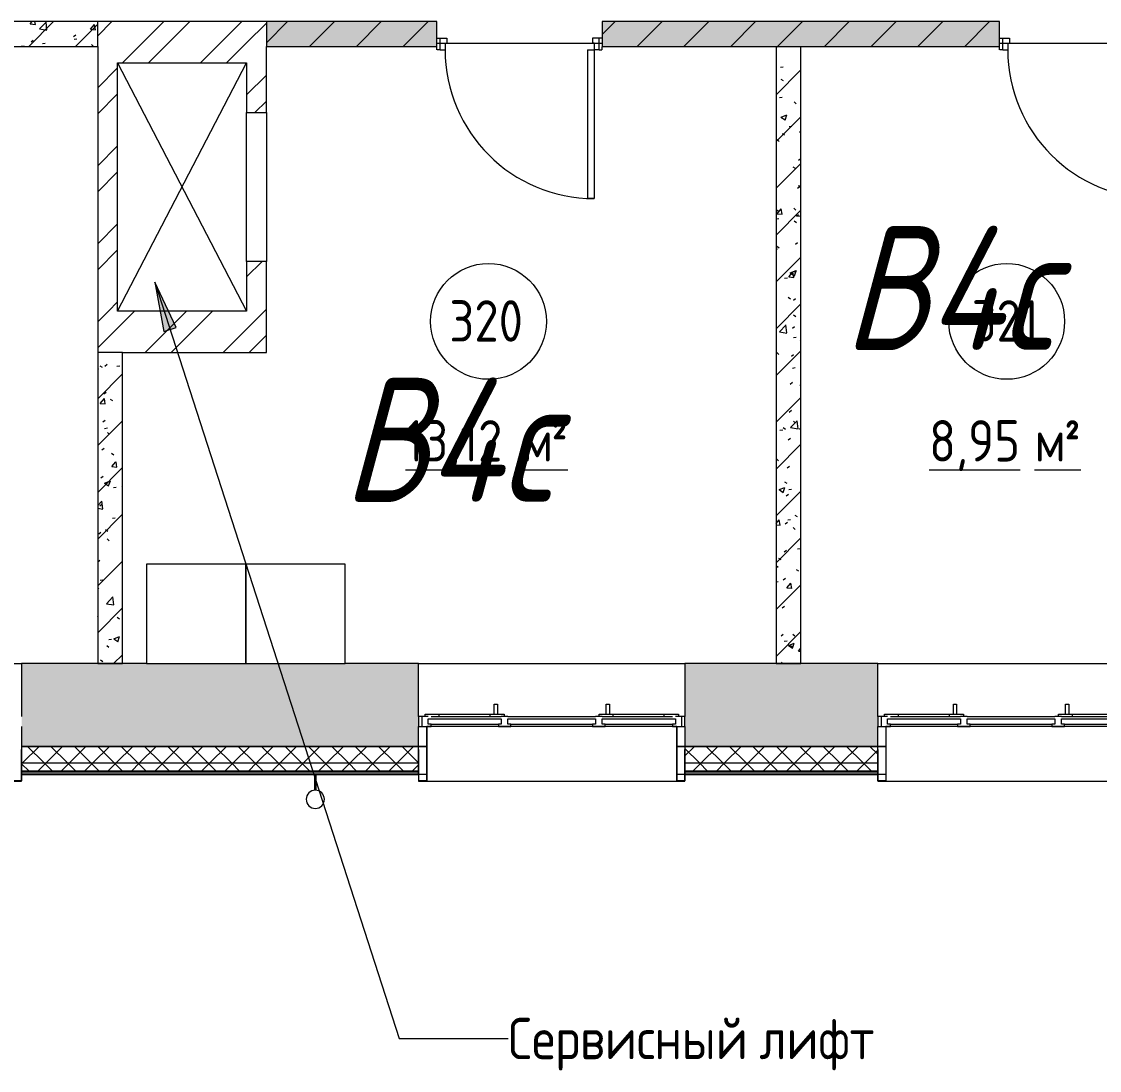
# Model space of a CAD drawing. Header units: millimetres. Extents: x -515342 to 330399, y -224905 to 507333.
# Drawn here: x -315795 to -309280, y 258787 to 265125 of the extents above; entities that cross this region are included whole.
import ezdxf

# ---------------------------------------------------------------- set-up
doc = ezdxf.new("R2010")
doc.units = ezdxf.units.MM
doc.linetypes.add('ASVP_Невидимые', pattern=[5, 3, -2])
doc.layers.get('0').update_dxf_attribs({"lineweight": 0})
for name, color, linetype, lineweight in [('_ Окна', 7, 'Continuous', 0), ('Аннотация', 7, 'Continuous', 0), ('Витраж', 7, 'Continuous', 0), ('Двери', 7, 'Continuous', 0), ('Линии', 7, 'Continuous', 0), ('Марки помещений', 7, 'Continuous', 0), ('Мебель', 7, 'Continuous', 0), ('Обобщенные модели', 7, 'Continuous', 0), ('Окна', 7, 'Continuous', 0), ('Перекрытие', 7, 'Continuous', 0), ('Стены внутренние', 7, 'Continuous', 0), ('Стены наружные', 7, 'Continuous', 0), ('Стены несущие', 7, 'Continuous', 0), ('Стены отделка', 7, 'Continuous', 0), ('Стены перегородки', 7, 'Continuous', 0), ('Стены штриховка', 7, 'Continuous', 0), ('экспертиза категории', 1, 'Continuous', 0)]:
    doc.layers.add(name, color=color, linetype=linetype, lineweight=lineweight)
doc.styles.add('GOST Common_1', font='', dxfattribs={"width": 0.9, "height": 250})
doc.styles.add('GOST Common_2', font='', dxfattribs={"width": 0.9, "height": 250})
doc.styles.add('mytext', font='isocpeur.ttf', dxfattribs={"width": 0.8, "oblique": 14.999978})
doc.styles.get('GOST Common_1').set_extended_font_data('GOST Common')
doc.styles.get('GOST Common_2').set_extended_font_data('GOST Common')
pattern_1 = [(45, (0, 0), (-70.71068, 70.71068), []), (135, (0, 0), (-70.71068, -70.71068), [])]
pattern_2 = [(45, (-375064.64, 258270.41), (-141.42136, 141.42136), [])]
pattern_3 = [(50, (-375064.64, 258270.4), (364.3679, -31.8783), [38.1, -419.1]), (355, (-375064.64, 258270.4), (-70.4859, 382.1133), [30.48, -335.28]), (100.451, (-375034.27, 258267.76), (293.885, 350.2334), [32.38, -356.18]), (46.184, (-375064.64, 258372), (542.1585, -84.0858), [57.15, -628.65]), (96.636, (-375019.46, 258365), (474.805, 494.8554), [48.57, -534.27]), (351.184, (-375064.64, 258372), (474.81, 494.85), [45.72, -502.92]), (21, (-375013.84, 258346.6), (303.2285, -204.5305), [38.1, -419.1]), (326, (-375013.84, 258346.6), (123.6039, 368.376), [30.48, -335.28]), (71.451, (-374988.57, 258329.57), (426.8341, 163.8427), [32.38, -356.18]), (37.5, (-375064.64, 258270.41), (6.17665, 169.11015), [16.764, -314.452, 16.764, -323.596, -336.55]), (37.5, (-375064.64, 258270.41), (6.17665, 169.11015), [-671.576, 16.764, -319.786]), (7.5, (-375064.64, 258270.41), (133.63888, 200.3615), [16.764, -177.292, 16.764, -306.832, -128.27]), (7.5, (-375064.64, 258270.41), (133.63888, 200.3615), [-517.652, 16.764, -111.506]), (327.5, (-375177.92, 258270.41), (271.18182, -11.45836), [16.764, -110.236, 16.764, -379.476, -525.78]), (327.5, (-375177.92, 258270.41), (271.18182, -11.45836), [-523.24, 16.764, -509.016]), (317.5, (-375228.72, 258270.41), (296.2585, 50.85285), [16.764, -148.336, 16.764, -246.38, -373.38]), (317.5, (-375228.72, 258270.41), (296.2585, 50.85285), [-428.244, 16.764, -356.616])]
pattern_4 = [(45, (-375064.64, 258270.4), (-235.7317, 235.7317), []), (45, (-374907.48, 258270.4), (-235.7317, 235.7317), [])]

# ---------------------------------------------------------------- blocks, each defined once
blk = doc.blocks.new('Окно_ПВХ_3Створки_1Фрамуга-верх - АР_Окно_ОП_1820_h_х1570_3ст2фр-в-V3-О_АР_П_3__6_750_План 3 этажа')
at = {"layer": '_ Окна'}
for p, q in [((-729, 130), (-805, 130)), ((-805, 130), (-805, 70)), ((-805, 70), (-747, 70)), ((-785, 70), (-785, 130)), ((-765, 56), (-765, 70)), ((-747, 84), (-747, 116)), ((-747, 116), (-729, 116)), ((-305, 84), (-747, 84)), ((-729, 116), (-729, 130)), ((-323, 116), (-729, 116)), ((-680, 70), (-680, 56)), ((-372, 70), (-372, 56)), ((-247, 130), (-323, 130)), ((-323, 130), (-323, 116)), ((-323, 116), (-305, 116)), ((-305, 116), (-305, 84)), ((-305, 70), (-265, 70)), ((-287, 70), (-287, 56)), ((-265, 84), (-265, 116)), ((-265, 116), (-247, 116)), ((265, 84), (-265, 84)), ((-247, 116), (-247, 130)), ((247, 116), (-247, 116)), ((323, 130), (247, 130)), ((247, 130), (247, 116)), ((247, 116), (265, 116)), ((265, 116), (265, 84)), ((265, 70), (305, 70)), ((287, 56), (287, 70)), ((305, 84), (305, 116)), ((305, 116), (323, 116)), ((747, 84), (305, 84)), ((323, 116), (323, 130)), ((729, 116), (323, 116)), ((372, 70), (372, 56)), ((680, 70), (680, 56)), ((729, 130), (729, 116)), ((805, 130), (729, 130)), ((729, 116), (747, 116)), ((747, 116), (747, 84)), ((747, 70), (805, 70)), ((765, 70), (765, 56)), ((785, 70), (785, 130)), ((805, 70), (805, 130)), ((-680, 56), (-765, 56)), ((-287, 56), (-372, 56)), ((372, 56), (287, 56)), ((765, 56), (680, 56))]:
    blk.add_line(p, q, dxfattribs=at)
at = {"layer": 'Окна'}
for p, q in [((-729, 130), (-323, 130)), ((-305, 70), (-729, 70)), ((265, 70), (-265, 70)), ((-247, 130), (247, 130)), ((729, 70), (305, 70)), ((323, 130), (729, 130)), ((-372, 56), (-680, 56)), ((-348.5, -4), (-348.5, 56)), ((-328.5, 56), (-328.5, -4)), ((328.5, -4), (328.5, 56)), ((348.5, 56), (348.5, -4)), ((680, 56), (372, 56)), ((-328.5, -4), (-348.5, -4)), ((348.5, -4), (328.5, -4))]:
    blk.add_line(p, q, dxfattribs=at)
blk = doc.blocks.new('Окно_ПВХ_3Створки_1Фрамуга-верх - АР_Окно_ОП_1820_h_х1570_3ст2фр-в-9800995-О_АР_П_3__6_750_План 3 этажа')
at = {"layer": '_ Окна'}
for p, q in [((-729, 130), (-805, 130)), ((-805, 130), (-805, 70)), ((-805, 70), (-747, 70)), ((-785, 70), (-785, 130)), ((-765, 56), (-765, 70)), ((-747, 84), (-747, 116)), ((-747, 116), (-729, 116)), ((-305, 84), (-747, 84)), ((-729, 116), (-729, 130)), ((-323, 116), (-729, 116)), ((-680, 70), (-680, 56)), ((-372, 70), (-372, 56)), ((-247, 130), (-323, 130)), ((-323, 130), (-323, 116)), ((-323, 116), (-305, 116)), ((-305, 116), (-305, 84)), ((-305, 70), (-265, 70)), ((-287, 70), (-287, 56)), ((-265, 84), (-265, 116)), ((-265, 116), (-247, 116)), ((265, 84), (-265, 84)), ((-247, 116), (-247, 130)), ((247, 116), (-247, 116)), ((323, 130), (247, 130)), ((247, 130), (247, 116)), ((247, 116), (265, 116)), ((265, 116), (265, 84)), ((265, 70), (305, 70)), ((287, 56), (287, 70)), ((305, 84), (305, 116)), ((305, 116), (323, 116)), ((747, 84), (305, 84)), ((323, 116), (323, 130)), ((729, 116), (323, 116)), ((372, 70), (372, 56)), ((680, 70), (680, 56)), ((729, 130), (729, 116)), ((805, 130), (729, 130)), ((729, 116), (747, 116)), ((747, 116), (747, 84)), ((747, 70), (805, 70)), ((765, 70), (765, 56)), ((785, 70), (785, 130)), ((805, 70), (805, 130)), ((-680, 56), (-765, 56)), ((-287, 56), (-372, 56)), ((372, 56), (287, 56)), ((765, 56), (680, 56))]:
    blk.add_line(p, q, dxfattribs=at)
at = {"layer": 'Окна'}
for p, q in [((-729, 130), (-323, 130)), ((-305, 70), (-729, 70)), ((265, 70), (-265, 70)), ((-247, 130), (247, 130)), ((729, 70), (305, 70)), ((323, 130), (729, 130)), ((-372, 56), (-680, 56)), ((-348.5, -4), (-348.5, 56)), ((-328.5, 56), (-328.5, -4)), ((328.5, -4), (328.5, 56)), ((348.5, 56), (348.5, -4)), ((680, 56), (372, 56)), ((-328.5, -4), (-348.5, -4)), ((348.5, -4), (328.5, -4))]:
    blk.add_line(p, q, dxfattribs=at)
blk = doc.blocks.new('Прямоугольный импост - АР_Откос_Металлический_50х330 Белый Левый-V16-О_АР_П_3__6_750_План 3 этажа')
at = {"layer": 'Витраж'}
for p, q in [((83984.6, 2594.9), (82474.6, 2594.9)), ((82474.6, 2264.9), (83984.6, 2264.9))]:
    blk.add_line(p, q, dxfattribs=at)
blk = doc.blocks.new('Прямоугольный импост - АР_Откос_Металлический_50х330 Белый Правый-V17-О_АР_П_3__6_750_План 3 этажа')
at = {"layer": 'Витраж', "lineweight": 18}
for p, q in [((-50, -40), (-50, 290)), ((-50, 290), (-49, 290)), ((-49, 290), (-49, -39)), ((-1, -39), (-1, 150)), ((-1, 150), (0, 150)), ((0, 150), (0, -40)), ((0, -40), (-50, -40)), ((-49, -39), (-1, -39))]:
    blk.add_line(p, q, dxfattribs=at)
blk = doc.blocks.new('Прямоугольный импост - АР_Откос_Металлический_50х330 Коричневый Левый-V20-О_АР_П_3__6_750_План 3 этажа')
at = {"layer": 'Витраж'}
for p, q in [((63229.5, 2594.9), (61719.5, 2594.9)), ((61719.5, 2264.9), (63229.5, 2264.9))]:
    blk.add_line(p, q, dxfattribs=at)
blk = doc.blocks.new('Прямоугольный импост - АР_Откос_Металлический_50х330 Коричневый Правый-V12-О_АР_П_3__6_750_План 3 этажа')
at = {"layer": 'Витраж', "lineweight": 18}
for p, q in [((-50, -40), (-50, 290)), ((-50, 290), (-49, 290)), ((-49, 290), (-49, -39)), ((-1, -39), (-1, 150)), ((-1, 150), (0, 150)), ((0, 150), (0, -40)), ((0, -40), (-50, -40)), ((-49, -39), (-1, -39))]:
    blk.add_line(p, q, dxfattribs=at)
blk = doc.blocks.new('Прямоугольный импост - АР_Откос_Металлический_50х330 Коричневый Левый-V13-О_АР_П_3__6_750_План 3 этажа')
at = {"layer": 'Витраж', "lineweight": 18}
for p, q in [((-50, 290), (-50, -40)), ((-49, 290), (-50, 290)), ((-49, -39), (-49, 290)), ((0, 150), (-1, 150)), ((-1, 150), (-1, -39)), ((0, -40), (0, 150)), ((-50, -40), (0, -40)), ((-1, -39), (-49, -39))]:
    blk.add_line(p, q, dxfattribs=at)
blk = doc.blocks.new('Прямоугольный импост - АР_Откос_Металлический_50х330 Белый Левый-V18-О_АР_П_3__6_750_План 3 этажа')
at = {"layer": 'Витраж', "lineweight": 18}
for p, q in [((-50, 290), (-50, -40)), ((-49, 290), (-50, 290)), ((-49, -39), (-49, 290)), ((0, 150), (-1, 150)), ((-1, 150), (-1, -39)), ((0, -40), (0, 150)), ((-50, -40), (0, -40)), ((-1, -39), (-49, -39))]:
    blk.add_line(p, q, dxfattribs=at)
blk = doc.blocks.new('Влж_Водосточная труба_Хомут - Хомут-9753428-О_АР_П_3__6_750_План 3 этажа')
at = {"layer": 'Обобщенные модели'}
for p, q in [((61040, 2304.9), (61040, 2209.7)), ((61040, 2304.9), (61050, 2304.9)), ((61050, 2209.7), (61050, 2304.9))]:
    blk.add_line(p, q, dxfattribs=at)
for start, end in [(0, 180), (180, 360)]:
    blk.add_arc((61045, 2154.9), 55, start, end, dxfattribs=at)
blk.add_open_spline([(61050, 2209.7), (61050, 2209.7), (61049.9, 2209.7), (61049.7, 2209.7), (61049.3, 2209.8), (61048.9, 2209.8), (61048.2, 2209.8), (61047.5, 2209.9), (61046.7, 2209.9), (61045.8, 2209.9), (61045, 2209.9), (61044.2, 2209.9), (61043.5, 2209.9), (61042.7, 2209.9), (61041.8, 2209.8), (61041, 2209.8), (61040.2, 2209.7), (61040, 2209.7), (61040, 2209.7)], degree=3, knots=[0, 0, 0, 0, 0.055556, 0.111111, 0.166667, 0.222222, 0.277778, 0.333333, 0.388889, 0.444444, 0.513889, 0.548611, 0.583333, 0.652778, 0.722222, 0.791667, 0.861111, 1, 1, 1, 1], dxfattribs=at)
blk = doc.blocks.new('СД_Люблино_Фасады_rvt-1-О_АР_П_3__6_750_План 3 этажа')
at = {"layer": 'Стены внутренние'}
h = blk.add_hatch(dxfattribs=at)
h.set_pattern_fill('FP_1', color=256, style=0, pattern_type=2)
h.set_pattern_definition([(45, (0, 0), (-224.5064, 224.5064), []), (45, (224.5, 0), (-224.5064, 224.5064), [396.875, -79.375, 3.353, -76.022])])
h.paths.add_polyline_path([(85325, 2475), (85325, 2975), (84034.6, 2975), (84034.6, 2475), (84354.2, 2475)])
h.paths.add_polyline_path([(82424.6, 2475), (82424.6, 2975), (80024.6, 2975), (80024.6, 2475), (82310.6, 2475)])
h.paths.add_polyline_path([(77614.6, 2475), (77614.6, 2975), (76428.8, 2975), (76428.8, 2475), (77457.1, 2475)])
h.paths.add_polyline_path([(73880.8, 2475), (74018.8, 2475), (74018.8, 2975), (71654.3, 2975), (71654.3, 2475), (73625.3, 2475)])
h.paths.add_polyline_path([(70044.3, 2475), (70044.3, 2975), (68833.2, 2975), (68833.2, 2475), (69547.1, 2475)])
h.paths.add_polyline_path([(67223.2, 2475), (67223.2, 2975), (66055, 2975), (66055, 2475), (66983.7, 2475)])
h.paths.add_polyline_path([(64445, 2475), (64445, 2975), (63279.5, 2975), (63279.5, 2475), (64429.2, 2475)])
h.paths.add_polyline_path([(61669.5, 2475), (61669.5, 2975), (59270, 2975), (59270, 2475), (61619.2, 2475)])
h.paths.add_polyline_path([(56860, 2475), (56860, 2975), (55705, 2975), (55705, 2475), (56765.7, 2475)])
h.paths.add_polyline_path([(53295, 2475), (53295, 2975), (52107.5, 2975), (52107.5, 2475), (53189.4, 2475)])
h.paths.add_polyline_path([(49697.5, 2475), (49697.5, 2975), (48505, 2975), (48505, 2475), (49613.1, 2475)])
h.paths.add_polyline_path([(46036.8, 2475), (46095, 2475), (46095, 2975), (44880, 2975), (44880, 2475), (45525.9, 2475)])
h.paths.add_polyline_path([(42470, 2475), (42470, 2975), (40100.1, 2975), (40100.1, 2475), (42460.5, 2475)])
h.paths.add_polyline_path([(38490.1, 2475), (38490.1, 2975), (37284.2, 2975), (37284.2, 2475), (38373.4, 2475)])
h.paths.add_polyline_path([(35563.4, 2475), (35674.2, 2475), (35674.2, 2975), (34486.9, 2975), (34486.9, 2475), (35308, 2475)])
h.paths.add_polyline_path([(32753.5, 2475), (32876.9, 2475), (32876.9, 2975), (31722.6, 2975), (31722.6, 2475), (32242.6, 2475)])
h.paths.add_polyline_path([(29943.5, 2475), (30112.6, 2475), (30112.6, 2975), (27685.9, 2975), (27685.9, 2475), (29688.1, 2475)])
h.paths.add_polyline_path([(25275.9, 2475), (25275.9, 2975), (24073.4, 2975), (24073.4, 2475), (25090, 2475)])
h.paths.add_polyline_path([(21663.4, 2475), (21663.4, 2975), (19290.9, 2975), (19290.9, 2475), (21513.7, 2475)])
h.paths.add_polyline_path([(17680.9, 2475), (17680.9, 2975), (16335, 2975), (16335, 2475), (17426.5, 2475)])
at = {"layer": 'Стены наружные'}
h = blk.add_hatch(dxfattribs=at)
h.set_pattern_fill('FP_5', color=256, style=0, pattern_type=2)
h.set_pattern_definition(pattern_1)
h.paths.add_polyline_path([(59320.2, 2375), (60240, 2375), (60240, 2475), (59270, 2475), (59270, 2375)])
h.paths.add_polyline_path([(56765.7, 2375), (56860, 2375), (56860, 2475), (55705, 2475), (55705, 2375), (56254.8, 2375)])
h.paths.add_polyline_path([(53295, 2375), (53295, 2475), (52107.5, 2475), (52107.5, 2375), (53189.4, 2375)])
h.paths.add_polyline_path([(48591.3, 2375), (49697.5, 2375), (49697.5, 2475), (48505, 2475), (48505, 2375)])
h.paths.add_polyline_path([(46095, 2375), (46095, 2475), (44880, 2475), (44880, 2375), (46036.8, 2375)])
h.paths.add_polyline_path([(42470, 2375), (42470, 2475), (41405, 2475), (41405, 2375), (42460.5, 2375)])
h = blk.add_hatch(dxfattribs=at)
h.set_pattern_fill('FP_5', color=256, style=0, pattern_type=2)
h.set_pattern_definition(pattern_1)
h.paths.add_polyline_path([(77457.1, 2374.9), (77614.6, 2374.9), (77614.6, 2474.9), (76428.8, 2474.9), (76428.8, 2374.9), (77201.6, 2374.9)])
h.paths.add_polyline_path([(73880.8, 2374.9), (74018.8, 2374.9), (74018.8, 2474.9), (71654.3, 2474.9), (71654.3, 2374.9), (73625.3, 2374.9)])
h.paths.add_polyline_path([(70044.3, 2374.9), (70044.3, 2474.9), (68833.2, 2474.9), (68833.2, 2374.9), (69027.3, 2374.9)])
h.paths.add_polyline_path([(66983.7, 2374.9), (67223.2, 2374.9), (67223.2, 2474.9), (66055, 2474.9), (66055, 2374.9), (66472.8, 2374.9)])
h.paths.add_polyline_path([(64445, 2374.9), (64445, 2474.9), (63279.5, 2474.9), (63279.5, 2374.9), (64429.2, 2374.9)])
h.paths.add_polyline_path([(61363.8, 2374.9), (61669.5, 2374.9), (61669.5, 2474.9), (60240, 2474.9), (60240, 2374.9), (61108.3, 2374.9)])
h = blk.add_hatch(dxfattribs=at)
h.set_pattern_fill('FP_5', color=256, style=0, pattern_type=2)
h.set_pattern_definition(pattern_1)
h.paths.add_polyline_path([(59320.2, 2325), (60240, 2325), (60240, 2375), (59270, 2375), (59270, 2325)])
h.paths.add_polyline_path([(56765.7, 2325), (56860, 2325), (56860, 2375), (55705, 2375), (55705, 2325), (56254.8, 2325)])
h.paths.add_polyline_path([(53295, 2325), (53295, 2375), (52107.5, 2375), (52107.5, 2325), (53189.4, 2325)])
h.paths.add_polyline_path([(49697.5, 2325), (49697.5, 2375), (48505, 2375), (48505, 2325), (49613.1, 2325)])
h.paths.add_polyline_path([(46095, 2325), (46095, 2375), (44880, 2375), (44880, 2325), (46036.8, 2325)])
h.paths.add_polyline_path([(42470, 2325), (42470, 2375), (41405, 2375), (41405, 2325), (42460.5, 2325)])
h = blk.add_hatch(dxfattribs=at)
h.set_pattern_fill('FP_5', color=256, style=0, pattern_type=2)
h.set_pattern_definition(pattern_1)
h.paths.add_polyline_path([(77614.6, 2324.9), (77614.6, 2374.9), (76428.8, 2374.9), (76428.8, 2324.9), (77457.1, 2324.9)])
h.paths.add_polyline_path([(73625.3, 2324.9), (74018.8, 2324.9), (74018.8, 2374.9), (71654.3, 2374.9), (71654.3, 2324.9), (73114.5, 2324.9)])
h.paths.add_polyline_path([(70044.3, 2324.9), (70044.3, 2374.9), (68833.2, 2374.9), (68833.2, 2324.9), (69027.3, 2324.9)])
h.paths.add_polyline_path([(67223.2, 2324.9), (67223.2, 2374.9), (66055, 2374.9), (66055, 2324.9), (66983.7, 2324.9)])
h.paths.add_polyline_path([(63918.3, 2324.9), (64445, 2324.9), (64445, 2374.9), (63279.5, 2374.9), (63279.5, 2324.9), (63407.4, 2324.9)])
h.paths.add_polyline_path([(61363.8, 2324.9), (61669.5, 2324.9), (61669.5, 2374.9), (60240, 2374.9), (60240, 2324.9), (61108.3, 2324.9)])
at = {"layer": 'Стены внутренние'}
for p, q in [((56860, 2975), (59270, 2975)), ((61669.5, 2975), (63279.5, 2975)), ((64445, 2975), (66055, 2975)), ((61718.5, 2475), (61669.5, 2475)), ((63279.5, 2475), (63230.5, 2475)), ((64494, 2475), (64445, 2475)), ((61718.6, 2304.9), (61670.3, 2304.9)), ((63278.7, 2304.9), (63230.4, 2304.9)), ((64494.1, 2304.9), (64445.8, 2304.9))]:
    blk.add_line(p, q, dxfattribs=at)
at = {"layer": 'Стены наружные'}
for p, q in [((61669.5, 2474.9), (61718.5, 2474.9)), ((63230.5, 2474.9), (63279.5, 2474.9)), ((64445, 2474.9), (64494, 2474.9))]:
    blk.add_line(p, q, dxfattribs=at)
at = {"layer": 'Стены несущие'}
for p, q in [((60025, 2975), (59270, 2975)), ((59270, 2975), (59270, 2655)), ((61669.5, 2975), (61225, 2975)), ((61669.5, 2655), (61669.5, 2975)), ((64445, 2975), (63279.5, 2975)), ((63279.5, 2975), (63279.5, 2655)), ((64445, 2655), (64445, 2975)), ((59270, 2595), (59270, 2475)), ((61669.5, 2475), (61669.5, 2595)), ((63279.5, 2595), (63279.5, 2475)), ((64445, 2475), (64445, 2595)), ((59270, 2475), (60240, 2475)), ((60240, 2475), (59270, 2475)), ((60240, 2475), (61669.5, 2475)), ((63279.5, 2475), (64445, 2475))]:
    blk.add_line(p, q, dxfattribs=at)
at = {"layer": 'Стены отделка', "lineweight": 9}
for p, q in [((59270, 2475), (59270, 2375)), ((61669.5, 2474.9), (60240, 2474.9)), ((61669.5, 2374.9), (61669.5, 2474.9)), ((64445, 2474.9), (63279.5, 2474.9)), ((63279.5, 2474.9), (63279.5, 2374.9)), ((64445, 2374.9), (64445, 2474.9)), ((59270, 2375), (59270, 2325)), ((61669.5, 2324.9), (61669.5, 2374.9)), ((63279.5, 2374.9), (63279.5, 2324.9)), ((64445, 2324.9), (64445, 2374.9)), ((59270, 2325), (60240, 2325)), ((60325, 2324.9), (59270, 2324.9)), ((59270, 2324.9), (59270, 2314.9)), ((59270, 2314.9), (59270, 2304.9)), ((59270, 2304.9), (60325, 2304.9)), ((60240, 2324.9), (60325, 2324.9)), ((60325, 2304.9), (61040.2, 2304.9)), ((61049.8, 2304.9), (61669.5, 2304.9)), ((61669.5, 2314.9), (61669.5, 2324.9)), ((61669.5, 2304.9), (61669.5, 2314.9)), ((63279.5, 2324.9), (63279.5, 2314.9)), ((63279.5, 2314.9), (63279.5, 2304.9)), ((63279.5, 2304.9), (64445, 2304.9)), ((64445, 2314.9), (64445, 2324.9)), ((64445, 2304.9), (64445, 2314.9))]:
    blk.add_line(p, q, dxfattribs=at)
at = {"layer": 'Стены штриховка'}
for p, q in [((59270, 2375), (60240, 2375)), ((60240, 2374.9), (61669.5, 2374.9)), ((63279.5, 2374.9), (64445, 2374.9)), ((59270, 2314.9), (60325, 2314.9)), ((60325, 2324.9), (61669.5, 2324.9)), ((61669.5, 2324.9), (60325, 2324.9)), ((60325, 2314.9), (61669.5, 2314.9)), ((63279.5, 2324.9), (64445, 2324.9)), ((64445, 2324.9), (63279.5, 2324.9)), ((63279.5, 2314.9), (64445, 2314.9))]:
    blk.add_line(p, q, dxfattribs=at)
at = {"layer": 'Витраж', "lineweight": 9}
for name, p in [('Прямоугольный импост - АР_Откос_Металлический_50х330 Белый Левый-V18-О_АР_П_3__6_750_План 3 этажа', (59270, 2304.9)), ('Прямоугольный импост - АР_Откос_Металлический_50х330 Коричневый Левый-V20-О_АР_П_3__6_750_План 3 этажа', (0, 0)), ('Прямоугольный импост - АР_Откос_Металлический_50х330 Коричневый Левый-V13-О_АР_П_3__6_750_План 3 этажа', (63279.5, 2304.9)), ('Прямоугольный импост - АР_Откос_Металлический_50х330 Белый Левый-V16-О_АР_П_3__6_750_План 3 этажа', (-17979.6, 0))]:
    blk.add_blockref(name, p, dxfattribs=at)
at = {"layer": 'Витраж', "lineweight": 9, "extrusion": (0, 0, -1)}
for name, p in [('Прямоугольный импост - АР_Откос_Металлический_50х330 Коричневый Правый-V12-О_АР_П_3__6_750_План 3 этажа', (-61669.5, 2304.9)), ('Прямоугольный импост - АР_Откос_Металлический_50х330 Белый Правый-V17-О_АР_П_3__6_750_План 3 этажа', (-64445, 2304.9))]:
    blk.add_blockref(name, p, dxfattribs=at)
at = {"layer": 'Обобщенные модели', "lineweight": 9}
blk.add_blockref('Влж_Водосточная труба_Хомут - Хомут-9753428-О_АР_П_3__6_750_План 3 этажа', (0, 0), dxfattribs=at)
at = {"layer": 'Окна', "lineweight": 9, "rotation": 180}
for name, p in [('Окно_ПВХ_3Створки_1Фрамуга-верх - АР_Окно_ОП_1820_h_х1570_3ст2фр-в-9800995-О_АР_П_3__6_750_План 3 этажа', (62474.5, 2725)), ('Окно_ПВХ_3Створки_1Фрамуга-верх - АР_Окно_ОП_1820_h_х1570_3ст2фр-в-V3-О_АР_П_3__6_750_План 3 этажа', (65250, 2725))]:
    blk.add_blockref(name, p, dxfattribs=at)
blk = doc.blocks.new('Гардероб встроенный - Шкаф для белья-9121781-О_АР_П_3__6_750_План 3 этажа')
at = {"layer": 'Мебель'}
for p, q in [((600, 0), (0, 0)), ((0, 0), (0, -600)), ((600, -600), (600, 0)), ((0, -600), (600, -600))]:
    blk.add_line(p, q, dxfattribs=at)
blk = doc.blocks.new('Дверь_Деревянная_1 полотно - АР_Дверь_Межкомнатная_900х2000h_полотно__Г_Пр-9141869-О_АР_П_3__6_750_План 3 этажа')
at = {"layer": 'Двери', "lineweight": 18}
for p, q in [((-450, 95), (-450, 995)), ((-450, 995), (-410, 995)), ((-410, 95), (-410, 995)), ((-480, 95), (-450, 95)), ((-480, 95), (-480, 25)), ((-450, 55), (-450, 95)), ((-410, 95), (-450, 95)), ((480, 95), (450, 95)), ((450, 55), (450, 95)), ((480, 95), (480, 25)), ((-480, 25), (-440, 25)), ((-450, 55), (-440, 55)), ((-440, 25), (-440, 55)), ((450, 55), (440, 55)), ((440, 25), (440, 55)), ((480, 25), (440, 25))]:
    blk.add_line(p, q, dxfattribs=at)
at = {"layer": 'Двери', "linetype": 'ASVP_Невидимые', "lineweight": 18}
for p, q in [((-500, 95), (-500, 75)), ((-480, 95), (-500, 95)), ((480, 95), (500, 95)), ((500, 95), (500, 75)), ((-500, 25), (-480, 25)), ((500, 25), (480, 25))]:
    blk.add_line(p, q, dxfattribs=at)
at = {"layer": 'Двери', "lineweight": 18}
blk.add_arc((-450, 95), 900, 0, 90, dxfattribs=at)
blk = doc.blocks.new('ASVP_Марка_Помещение_ДваЗначения - Номер Площадь-685795-О_АР_П_3__6_750_План 3 этажа')
at = {"layer": 'Марки помещений'}
blk.add_circle((0, 0), 3.5, dxfattribs=at)

msp = doc.modelspace()

# ---------------------------------------------------------------- hatches: boundary and pattern name
at = {"layer": 'Аннотация'}
msp.add_hatch(color=256, dxfattribs=at).paths.add_polyline_path([(-314989.4059, 263550.8217), (-314934.7416, 263253.2116), (-314859.5771, 263277.5006)])
at = {"layer": 'Стены внутренние'}
h = msp.add_hatch(dxfattribs=at)
h.set_pattern_fill('FP_2', color=256, style=0, pattern_type=2)
h.set_pattern_definition(pattern_2)
h.paths.add_polyline_path([(-315334.6354, 264975.4137), (-315334.6354, 265125.4137), (-316384.6354, 265125.4137), (-316384.6354, 264975.4137), (-316255.3405, 264975.4137)])
h.paths.add_polyline_path([(-317484.6354, 264975.4137), (-317484.6354, 265125.4137), (-318619.6354, 265125.4137), (-318619.6354, 264975.4137), (-318298.9342, 264975.4137)])
h = msp.add_hatch(dxfattribs=at)
h.set_pattern_fill('FP_3', color=256, style=0, pattern_type=2)
h.set_pattern_definition(pattern_3)
h.paths.add_polyline_path([(-315334.6354, 264975.4137), (-315334.6354, 265125.4137), (-316384.6354, 265125.4137), (-316384.6354, 264975.4137), (-316255.3405, 264975.4137)])
h.paths.add_polyline_path([(-317484.6354, 264975.4137), (-317484.6354, 265125.4137), (-318619.6354, 265125.4137), (-318619.6354, 264975.4137), (-318298.9342, 264975.4137)])
h = msp.add_hatch(dxfattribs=at)
h.set_pattern_fill('FP_4', color=256, style=0, pattern_type=2)
h.set_pattern_definition(pattern_4)
h.paths.add_polyline_path([(-314434.6354, 264875.4137), (-314434.6354, 265125.4137), (-315334.6354, 265125.4137), (-315334.6354, 264875.4137), (-315214.6354, 264875.4137)])
h = msp.add_hatch(dxfattribs=at)
h.set_pattern_fill('FP_4', color=256, style=0, pattern_type=2)
h.set_pattern_definition(pattern_4)
h.paths.add_polyline_path([(-314434.6354, 263375.4137), (-314314.6354, 263375.4137), (-314314.6354, 263675.4137), (-314434.6354, 263675.4137)])
h.paths.add_polyline_path([(-314314.6354, 264575.4137), (-314314.6354, 265125.4137), (-314434.6354, 265125.4137), (-314434.6354, 264575.4137)])
h = msp.add_hatch(dxfattribs=at)
h.set_pattern_fill('FP_2', color=256, style=0, pattern_type=2)
h.set_pattern_definition(pattern_2)
h.paths.add_polyline_path([(-304734.6354, 264975.4137), (-304734.6354, 265125.4137), (-305584.6354, 265125.4137), (-305584.6354, 264975.4137), (-305015.5749, 264975.4137)])
h.paths.add_polyline_path([(-306784.6354, 264975.4137), (-306784.6354, 265125.4137), (-308884.6354, 265125.4137), (-308884.6354, 264975.4137), (-308080.9655, 264975.4137)])
h.paths.add_polyline_path([(-309884.6354, 264975.4137), (-309884.6354, 265125.4137), (-312284.6354, 265125.4137), (-312284.6354, 264975.4137), (-310124.5592, 264975.4137)])
h.paths.add_polyline_path([(-313284.6354, 264975.4137), (-313284.6354, 265125.4137), (-314314.6354, 265125.4137), (-314314.6354, 264975.4137), (-314211.7467, 264975.4137)])
h = msp.add_hatch(dxfattribs=at)
h.set_pattern_fill('FP_3', color=256, style=0, pattern_type=2)
h.set_pattern_definition(pattern_3)
h.paths.add_polyline_path([(-304734.6354, 264975.4137), (-304734.6354, 265125.4137), (-305584.6354, 265125.4137), (-305584.6354, 264975.4137), (-305015.5749, 264975.4137)])
h.paths.add_polyline_path([(-306784.6354, 264975.4137), (-306784.6354, 265125.4137), (-308884.6354, 265125.4137), (-308884.6354, 264975.4137), (-308080.9655, 264975.4137)])
h.paths.add_polyline_path([(-309884.6354, 264975.4137), (-309884.6354, 265125.4137), (-312284.6354, 265125.4137), (-312284.6354, 264975.4137), (-310124.5592, 264975.4137)])
h.paths.add_polyline_path([(-313284.6354, 264975.4137), (-313284.6354, 265125.4137), (-314314.6354, 265125.4137), (-314314.6354, 264975.4137), (-314211.7467, 264975.4137)])
h = msp.add_hatch(dxfattribs=at)
h.set_pattern_fill('FP_2', color=256, style=0, pattern_type=2)
h.set_pattern_definition(pattern_2)
h.paths.add_polyline_path([(-311146.3561, 261245.4137), (-311084.6354, 261245.4137), (-311084.6354, 264975.4137), (-311234.6354, 264975.4137), (-311234.6354, 261245.4137)])
h = msp.add_hatch(dxfattribs=at)
h.set_pattern_fill('FP_3', color=256, style=0, pattern_type=2)
h.set_pattern_definition(pattern_3)
h.paths.add_polyline_path([(-311146.3561, 261245.4137), (-311084.6354, 261245.4137), (-311084.6354, 264975.4137), (-311234.6354, 264975.4137), (-311234.6354, 261245.4137)])
h = msp.add_hatch(dxfattribs=at)
h.set_pattern_fill('FP_4', color=256, style=0, pattern_type=2)
h.set_pattern_definition(pattern_4)
h.paths.add_polyline_path([(-315334.6354, 263375.4137), (-315214.6354, 263375.4137), (-315214.6354, 264875.4137), (-315334.6354, 264875.4137), (-315334.6354, 264155.8053)])
h = msp.add_hatch(dxfattribs=at)
h.set_pattern_fill('FP_4', color=256, style=0, pattern_type=2)
h.set_pattern_definition(pattern_4)
h.paths.add_polyline_path([(-314314.6354, 263125.4137), (-314314.6354, 263375.4137), (-315334.6354, 263375.4137), (-315334.6354, 263125.4137), (-315184.6354, 263125.4137)])
h = msp.add_hatch(dxfattribs=at)
h.set_pattern_fill('FP_2', color=256, style=0, pattern_type=2)
h.set_pattern_definition(pattern_2)
h.paths.add_polyline_path([(-315233.5436, 261245.4137), (-315184.6354, 261245.4137), (-315184.6354, 263125.4137), (-315334.6354, 263125.4137), (-315334.6354, 261245.4137)])
h = msp.add_hatch(dxfattribs=at)
h.set_pattern_fill('FP_3', color=256, style=0, pattern_type=2)
h.set_pattern_definition(pattern_3)
h.paths.add_polyline_path([(-315233.5436, 261245.4137), (-315184.6354, 261245.4137), (-315184.6354, 263125.4137), (-315334.6354, 263125.4137), (-315334.6354, 261245.4137)])

# ---------------------------------------------------------------- linework, layer by layer
at = {"layer": 'Аннотация'}
for p, q in [((-314989.4059, 263550.8217), (-314934.7416, 263253.2116)), ((-314859.5771, 263277.5006), (-314989.4059, 263550.8217)), ((-314989.4059, 263550.8217), (-313512.2528, 258979.6317)), ((-314934.7416, 263253.2116), (-314859.5771, 263277.5006)), ((-313512.2528, 258979.6317), (-312853.5224, 258979.6317))]:
    msp.add_line(p, q, dxfattribs=at)
at = {"layer": 'Линии'}
for p, q in [((-315214.6354, 263375.4137), (-314434.6354, 264875.4137)), ((-315214.6354, 264875.4137), (-314434.6354, 263375.4137))]:
    msp.add_line(p, q, dxfattribs=at)
at = {"layer": 'Перекрытие'}
for p, q in [((-313284.6354, 264995.4137), (-312284.6354, 264995.4137)), ((-309884.6354, 264995.4137), (-308884.6354, 264995.4137))]:
    msp.add_line(p, q, dxfattribs=at)
at = {"layer": 'Стены внутренние'}
for p, q in [((-314434.6354, 263675.4137), (-314434.6354, 264575.4137)), ((-314314.6354, 264575.4137), (-314314.6354, 263675.4137))]:
    msp.add_line(p, q, dxfattribs=at)
at = {"layer": 'Стены перегородки'}
for p, q in [((-313284.6354, 265125.4137), (-316384.6354, 265125.4137)), ((-313284.6354, 264975.4137), (-313284.6354, 265125.4137)), ((-309884.6354, 265125.4137), (-312284.6354, 265125.4137)), ((-312284.6354, 265125.4137), (-312284.6354, 264975.4137)), ((-309884.6354, 264975.4137), (-309884.6354, 265125.4137)), ((-316384.6354, 264975.4137), (-315334.6354, 264975.4137)), ((-315334.6354, 264975.4137), (-315334.6354, 261245.4137)), ((-314314.6354, 264975.4137), (-313284.6354, 264975.4137)), ((-314314.6354, 264575.4137), (-314314.6354, 264975.4137)), ((-312284.6354, 264975.4137), (-309884.6354, 264975.4137)), ((-311234.6354, 264975.4137), (-311234.6354, 261245.4137)), ((-311084.6354, 261245.4137), (-311084.6354, 264975.4137)), ((-315214.6354, 264875.4137), (-314434.6354, 264875.4137)), ((-315214.6354, 263375.4137), (-315214.6354, 264875.4137)), ((-314434.6354, 264875.4137), (-314434.6354, 264575.4137)), ((-314434.6354, 264575.4137), (-314314.6354, 264575.4137)), ((-314314.6354, 263675.4137), (-314434.6354, 263675.4137)), ((-314434.6354, 263675.4137), (-314434.6354, 263375.4137)), ((-314314.6354, 263125.4137), (-314314.6354, 263675.4137)), ((-314434.6354, 263375.4137), (-315214.6354, 263375.4137)), ((-315184.6354, 261245.4137), (-315184.6354, 263125.4137)), ((-315184.6354, 263125.4137), (-314314.6354, 263125.4137)), ((-315334.6354, 261245.4137), (-315184.6354, 261245.4137)), ((-311234.6354, 261245.4137), (-311084.6354, 261245.4137))]:
    msp.add_line(p, q, dxfattribs=at)
at = {"layer": 'Стены штриховка'}
for p, q in [((-315334.6354, 264975.4137), (-315334.6354, 265125.4137)), ((-314314.6354, 265125.4137), (-314314.6354, 264975.4137)), ((-315184.6354, 263125.4137), (-315334.6354, 263125.4137))]:
    msp.add_line(p, q, dxfattribs=at)

# ---------------------------------------------------------------- block references
msp.add_blockref('СД_Люблино_Фасады_rvt-1-О_АР_П_3__6_750_План 3 этажа', (-375064.6354, 258270.4137))
at = {"layer": 'Двери', "rotation": 180}
for p in [(-312784.6354, 265050.4137), (-309384.6354, 265050.4137)]:
    msp.add_blockref('Дверь_Деревянная_1 полотно - АР_Дверь_Межкомнатная_900х2000h_полотно__Г_Пр-9141869-О_АР_П_3__6_750_План 3 этажа', p, dxfattribs=at)
at = {"layer": 'Марки помещений', "xscale": 99.99999999999993, "yscale": 99.99999999999993, "zscale": 99.99999999999993}
for p in [(-312972.6823, 263313.4834), (-309840.6292, 263313.4834)]:
    msp.add_blockref('ASVP_Марка_Помещение_ДваЗначения - Номер Площадь-685795-О_АР_П_3__6_750_План 3 этажа', p, dxfattribs=at)
at = {"layer": 'Мебель', "rotation": 180}
for p in [(-314439.6354, 261245.3538), (-313839.6354, 261245.3538)]:
    msp.add_blockref('Гардероб встроенный - Шкаф для белья-9121781-О_АР_П_3__6_750_План 3 этажа', p, dxfattribs=at)

# ---------------------------------------------------------------- texts
at = {"layer": 'Аннотация', "char_height": 250, "attachment_point": 1, "style": 'GOST Common_1'}
for s, insert, width in [('Сервисный', (-312853.5224, 259104.6317), 1746.075375), ('лифт', (-311335.4755, 259104.6317), 880.252875)]:
    msp.add_mtext(s, dxfattribs=dict(at, insert=insert, width=width))
at = {"layer": 'Марки помещений', "char_height": 250, "attachment_point": 1}
for s, insert, width, style in [('320', (-313208.9395, 263441.2084), 584.430187, 'GOST Common_1'), ('321', (-310053.0365, 263441.2084), 526.708687, 'GOST Common_1'), ('\\L13,12 ', (-313474.4257, 262716.678), 851.392125, 'GOST Common_1'), ('\\L\\fGOST Common|b0|i0|c238|p34|;\\W.9;\\L²', (-312593.3632, 262716.678), 165.949312, 'GOST Common_2'), ('\\L8,95 ', (-310309.5227, 262716.678), 772.025062, 'GOST Common_1'), ('\\L\\fGOST Common|b0|i0|c238|p34|;\\W.9;\\L²', (-309493.9446, 262716.678), 165.949312, 'GOST Common_2'), ('\\L\\fGOST Common|b0|i0|c204|p34|;\\W.9;\\Lм', (-312771.957, 262716.678), 216.455625, 'GOST Common_1'), ('\\L\\fGOST Common|b0|i0|c204|p34|;\\W.9;\\Lм', (-309672.5383, 262716.678), 216.455625, 'GOST Common_1')]:
    msp.add_mtext(s, dxfattribs=dict(at, insert=insert, width=width, style=style))
at = {"layer": 'экспертиза категории', "lineweight": 50, "char_height": 750, "attachment_point": 1, "style": 'mytext'}
for insert in [(-310827.5087, 263889.6606), (-313853.156, 262972.4454)]:
    msp.add_mtext_dynamic_manual_height_columns('В4с', width=2459.427233, gutter_width=17359.7713, heights=[0], dxfattribs=dict(at, insert=insert))

doc.saveas('drawing.dxf')
